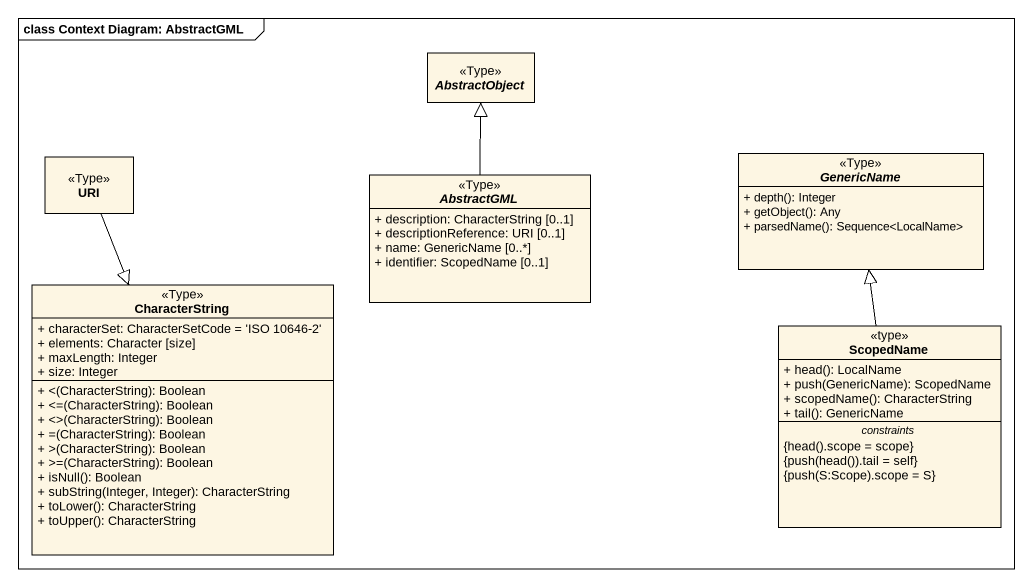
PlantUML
@startuml
mainframe class Context Diagram: AbstractGML
hide circle
hide empty members
skinparam classAttributeIconSize 0
abstract class AbstractObject <<Type>>
class URI <<Type>>
abstract class AbstractGML <<Type>> {
  + description: CharacterString [0..1]
  + descriptionReference: URI [0..1]
  + name: GenericName [0..*]
  + identifier: ScopedName [0..1]
}
abstract class GenericName <<Type>> {
  + depth(): Integer
  + getObject(): Any
  + parsedName(): Sequence<LocalName>
}
class CharacterString <<Type>> {
  + characterSet: CharacterSetCode = 'ISO 10646-2'
  + elements: Character [size]
  + maxLength: Integer
  + size: Integer
  + <(CharacterString): Boolean
  + <=(CharacterString): Boolean
  + <>(CharacterString): Boolean
  + =(CharacterString): Boolean
  + >(CharacterString): Boolean
  + >=(CharacterString): Boolean
  + isNull(): Boolean
  + subString(Integer, Integer): CharacterString
  + toLower(): CharacterString
  + toUpper(): CharacterString
}
class ScopedName <<type>> {
  + head(): LocalName
  + push(GenericName): ScopedName
  + scopedName(): CharacterString
  + tail(): GenericName
  -- constraints --
  {field} {head().scope = scope}
  {field} {push(head()).tail = self}
  {field} {push(S:Scope).scope = S}
}
URI --|> CharacterString
AbstractGML -up-|> AbstractObject
ScopedName -up-|> GenericName
@enduml
